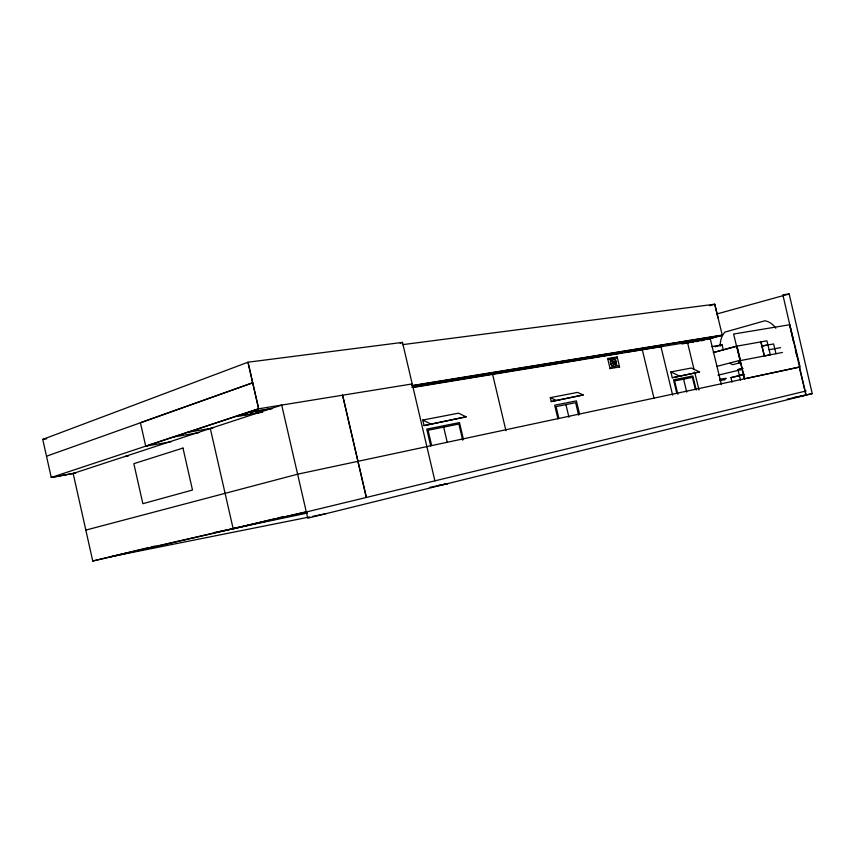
<?xml version="1.0" encoding="UTF-8"?>
<svg xmlns="http://www.w3.org/2000/svg" width="855" height="855" viewBox="0 0 855 855"><rect width="100%" height="100%" fill="white"/><g stroke="black" fill="none" stroke-linecap="round" stroke-linejoin="round"><path stroke-width="1.28" d="M607.67 358.523L610.577 359.976L611.09 364.647L613.976 367.372L616.337 365.438L615.226 359.741L617.16 356.941L619.565 366.945L610.096 368.612L607.67 358.523L617.16 356.941M612.832 361.708L612.939 358.053L610.577 359.976L612.832 361.708A1.261 0.759 74.3 0 0 613.195 363.728A1.261 0.759 74.3 0 0 614.264 363.012A1.261 0.759 74.3 0 0 613.163 361.483M610.096 368.612L612.394 366.517M612.939 358.053L615.814 360.778A4.799 2.896 74.3 0 1 613.976 367.372L611.09 364.647L612.811 363.151M614.114 362.264L615.814 360.778M75.7 472.997L51.247 477.475L42.75 439.395L247.993 362.21L402.491 342.385L434.896 480.852M46.501 456.217L252.674 382.805L247.993 362.21L258.68 408.797L187.608 432.341M400.151 343.197L402.491 342.385M258.638 408.808L252.674 382.805L140.423 422.733L145.713 446.171L258.638 408.808L412.217 383.938M236.269 416.214L248.602 412.495L272.285 408.637M342.599 395.213L366.346 497.45L342.588 395.213M709.671 305.737L714.737 304.209L722.293 335.288L707.224 339.521M707.085 339.542L710.227 338.633L721.396 384.59M681.841 343.977L710.58 338.569L412.741 387.539M710.526 338.356L722.24 335.064L412.078 385.541M717.26 313.871L789.165 293.981L812.239 393.621L307.736 518.183L281.701 405.067L73.167 473.456L92.746 561.019L306.304 511.995L806.137 390.949M424.08 425.587L466.135 416.813L458.472 413.189L422.787 420.051L424.08 425.587L466.135 416.813M715.09 346.745L722.09 344.822L723.245 349.545M713.294 352.559L736.925 346.147L766.914 340.824L770.334 354.804L764.359 355.958L760.865 341.904M713.594 352.452L736.925 346.147L744.502 378.818L800.13 366.902L789.785 324.729L733.601 334.049L744.502 378.818M551.229 401.561L583.196 394.957L577.51 392.392L550.299 397.639L551.229 401.561L583.196 394.957M85.831 530.089L297.604 474.204L799.211 367.137L806.041 395.149L782.859 294.804L789.165 293.981M672.297 377.76L699.55 371.936L691.3 368.024L670.886 371.936L672.297 377.76L699.55 371.936M740.505 360.575L782.496 352.452M716.971 366.346L740.366 360.244L736.925 346.147M740.345 362.68L732.778 364.658A19.441 16.726 80.6 0 1 730.031 363.375M740.516 380.101L737.961 369.595L742.482 368.441M732.083 382.206L730.972 377.611L743.914 374.34M261.149 522.02L233.169 528.785L210.309 428.483M262.421 521.71L275.16 518.632M277.715 518.023L282.813 516.794M718.018 375.185L741.403 369.595M92.746 561.019L148.065 547.713M151.143 546.976L155.044 546.035M305.93 511.856L109.675 556.947L309.852 516.922M447.828 483.588L437.824 485.629M794.06 397.5L812.25 393.61M787.273 399.135L806.372 395.063M730.972 377.611L738.613 376.008M213.739 532.686L307.469 513.021M429.851 487.361L448.073 483.535M739.393 375.484L744.47 374.415M737.961 369.595L743.048 368.569M312.47 516.399L325.552 513.78M769.105 349.781L780.583 347.632M75.753 472.975L51.247 477.475L187.266 432.395L212.927 428.034M761.944 346.061L767.929 344.971M761.955 346.061L773.593 343.945L775.987 353.714M124.606 456.591L128.485 455.897M711.809 346.606L722.09 344.822M145.713 446.171L171.096 441.746M173.351 437.012L198.916 432.63M240.095 415.583L242.649 415.167M245.203 414.75L247.758 414.322M250.301 413.906L252.856 413.489M255.41 413.061L259.236 412.441M411.886 387.304L419.784 386M421.098 385.787L492.533 373.988L505.946 430.706M236.343 416.545L262.677 412.217M685.699 343.336L688.264 342.908M690.84 342.492L693.405 342.064M695.981 341.637L698.556 341.209M701.121 340.782L703.697 340.354M271.495 408.412L248.602 412.495M411.757 385.904L722.293 335.288M493.848 373.774L580.534 359.634M583.163 359.207L585.793 358.779M588.411 358.352L622.568 352.773M625.197 352.346L659.665 346.724M42.75 439.395L46.672 438.775M719.675 380.582L724.623 379.812L726.258 378.316L719.643 379.182M718.029 317.846L714.737 304.209L402.513 344.661M550.299 397.639L556.028 400.279M619.565 366.945L614.093 363.706M670.886 371.936L679.223 375.944M422.787 420.051L430.482 423.813M760.939 341.882L764.359 355.958M738.731 360.81L739.329 363.257M687.484 342.385L694.036 369.424M694.655 372L699.027 390.019M696.259 390.051L692.849 375.976L673.548 379.823L676.797 393.289M695.222 388.907L692.422 377.354L674.606 380.924L677.833 394.283M683.594 379.128L686.725 392.082M660.915 346.521L672.661 395.202M642.265 349.567L654.011 398.323M579.487 413.82L576.388 400.867L554.681 405.217L557.952 418.939M578.621 415.135L575.639 402.662L556.071 406.606L558.785 418.042M565.935 404.618L568.938 417.208M463.325 438.936L459.477 422.594L426.752 429.135L430.685 445.904M462.694 440.197L458.9 424.048L428.077 430.247L431.657 445.53M443.681 427.105L447.218 442.206M789.539 324.793L793.322 341.156M796.86 356.129L795.449 349.952L795.994 352.431M613.548 363.931L613.976 367.372M611.09 364.647A4.799 2.896 74.3 0 1 611.197 358.737A4.799 2.896 74.3 0 1 615.226 359.741M720.231 346.125A19.441 16.726 80.6 0 1 724.858 332.125L764.958 320.775A18.65 16.309 81 0 1 775.806 328.235M182.97 448.063L133.84 463.677L142.86 503.68L192.493 490.022L182.97 448.063"/></g></svg>
